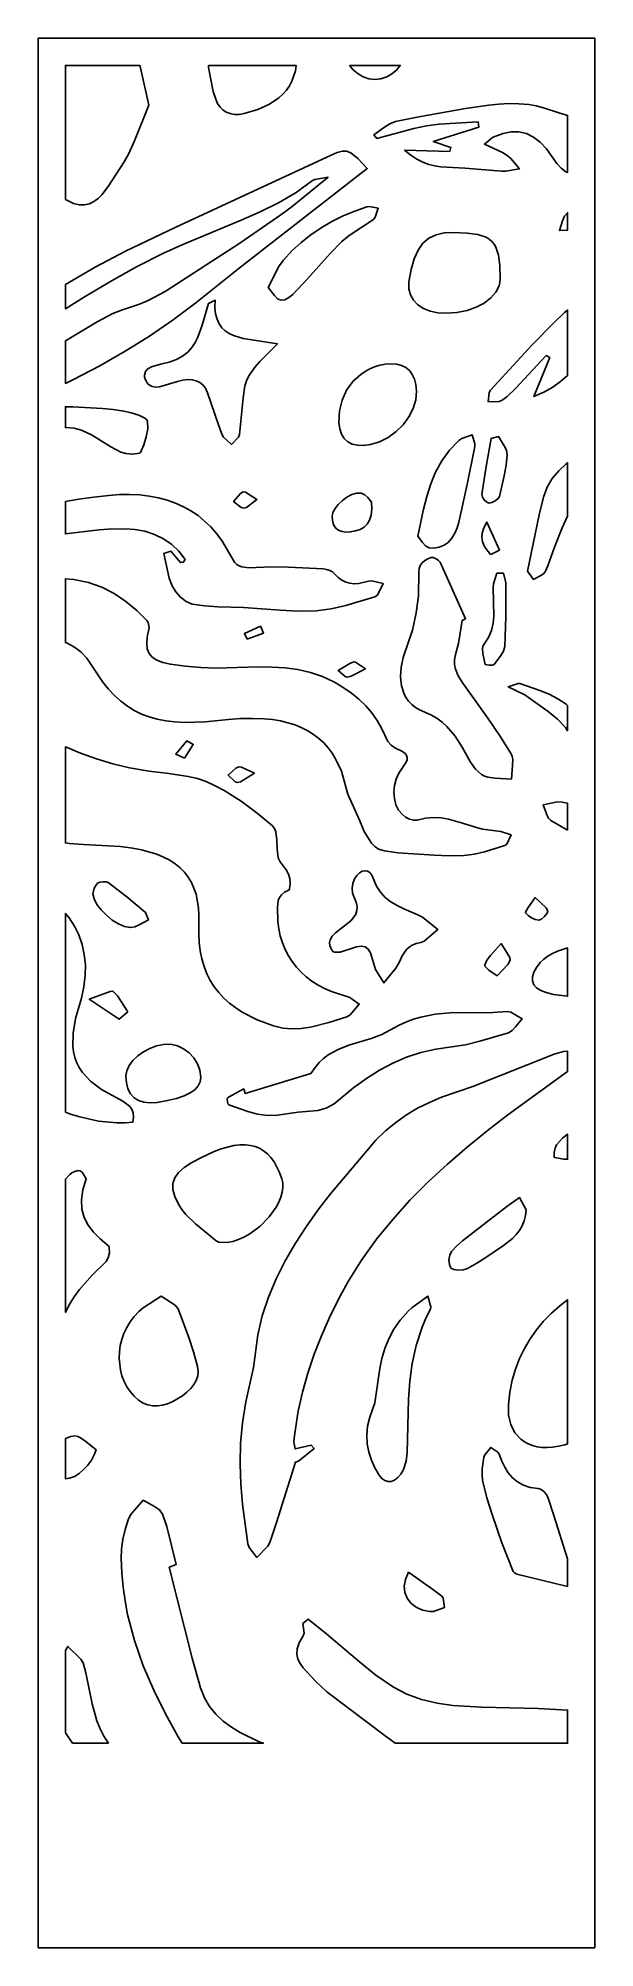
# Model space of a CAD drawing. Extents: x 0 to 408, y 0 to 1400.
import ezdxf

# ---------------------------------------------------------------- set-up
doc = ezdxf.new("R2010")
doc.units = 0
doc.layers.add('CUT', color=1, linetype='Continuous')
doc.layers.add('OUTLINE', color=7, linetype='Continuous')

msp = doc.modelspace()

# ---------------------------------------------------------------- linework, layer by layer
at = {"layer": 'CUT'}
for points in [[(33.98, 1277.78), (30.05, 1277.8), (25.77, 1278.86), (20, 1281.86), (20, 1380), (74.48, 1380), (75.03, 1378.35), (81.15, 1350.79), (70.57, 1324.7), (66.4, 1315.54), (63.09, 1309.29), (51.32, 1291.21), (46.6, 1285.17), (43.87, 1282.51), (40.87, 1280.29), (37.58, 1278.67)], [(161.08, 1347.71), (151.08, 1344.76), (147.32, 1344.15), (143.86, 1344.13), (140.71, 1344.68), (137.89, 1345.78), (135.4, 1347.39), (133.27, 1349.52), (131.5, 1352.12), (130.11, 1355.19), (128.37, 1360.92), (124.92, 1378.57), (124.94, 1380), (189.05, 1380), (188.55, 1376.17), (185.98, 1368.61), (184.16, 1365.18), (181.97, 1361.99), (179.42, 1359.04), (176.5, 1356.31), (169.55, 1351.56)], [(228.11, 1380), (265.43, 1380), (262.63, 1376.51), (259.31, 1373.76), (255.47, 1371.65), (251.25, 1370.31), (246.74, 1369.82), (242.43, 1370.29), (238.3, 1371.67), (234.43, 1373.87), (230.89, 1376.81)], [(352.36, 1331.26), (346.68, 1331.31), (340.76, 1330.22), (334.64, 1328), (333.12, 1327.13), (327.05, 1322.34), (340.26, 1316.2), (343.84, 1314.03), (346.34, 1311.89), (352.76, 1304.12), (342.9, 1302.57), (339.61, 1302.49), (312.91, 1304.73), (295.01, 1305.63), (290.63, 1306.31), (286.26, 1307.41), (281.9, 1309.03), (277.52, 1311.26), (273.09, 1314.2), (268.61, 1317.94), (301.62, 1317.03), (302.39, 1319.88), (289.62, 1324.18), (323.08, 1334.88), (322.44, 1338.8), (294.02, 1336.93), (284.59, 1335.72), (275.44, 1333.88), (248.17, 1326.5), (246.12, 1329.11), (253.75, 1334.81), (257.64, 1337.32), (261.8, 1338.88), (279.04, 1342.33), (313.33, 1348.34), (330.35, 1350.94), (337.63, 1351.73), (344.98, 1352.06), (352.35, 1351.95), (359.64, 1351.44), (365, 1350.5), (370.31, 1348.95), (380.87, 1345.44), (388, 1343.43), (388, 1301.59), (386.86, 1302.14), (383.38, 1304.73), (380.12, 1308.19), (372.65, 1318.87), (367.97, 1323.85), (363.03, 1327.55), (357.82, 1330.01)], [(201.07, 1295.57), (188.99, 1286.94), (176.17, 1279.39), (162.73, 1272.66), (148.84, 1266.5), (105.99, 1248.85), (91.84, 1242.37), (72.07, 1232.28), (52.54, 1221.43), (33.24, 1209.94), (20, 1201.68), (20, 1219.38), (41.69, 1232.07), (64.01, 1243.84), (100.81, 1261.56), (214.64, 1314.27), (219.27, 1316.26), (222.96, 1317.29), (226.11, 1317.26), (229.12, 1316.06), (234.22, 1311.83), (241.22, 1304.38), (147.33, 1231.44), (115.44, 1206.06), (98.93, 1193.46), (81.68, 1181.62), (63.73, 1170.45), (45.12, 1159.87), (25.9, 1149.8), (20, 1146.92), (20, 1178.18), (43.14, 1192.03), (54.75, 1198.15), (61.02, 1200.72), (74.33, 1204.91), (80.73, 1207.59), (93.04, 1214.21), (147.76, 1249.71), (177.95, 1270.5), (186.2, 1276.65), (212.47, 1298.2), (202.74, 1296.4)], [(213.9, 1242.11), (197.51, 1223.6), (186.66, 1212.02), (183.72, 1209.83), (180.67, 1208.29), (177.84, 1207.88), (175.47, 1209), (173.23, 1211.39), (168.65, 1217.34), (176.68, 1233.05), (179.78, 1237.36), (186.04, 1244.11), (192.74, 1250.29), (199.85, 1255.93), (207.35, 1261.03), (215.22, 1265.62), (223.45, 1269.69), (232.01, 1273.27), (240.87, 1276.37), (242.79, 1276.58), (249.28, 1275.31), (247.05, 1268.77), (245.75, 1267.19), (227.84, 1255.42), (222.46, 1250.96)], [(384.35, 1266.21), (385.74, 1269.52), (388, 1272.08), (388, 1259.37), (382.05, 1258.96)], [(273.28, 1230.46), (275.49, 1238.21), (278.41, 1244.58), (282.05, 1249.63), (286.45, 1253.4), (291.62, 1255.95), (297.6, 1257.35), (304.38, 1257.64), (314.41, 1257.08), (322.28, 1255.96), (328.25, 1254.03), (330.61, 1252.68), (332.59, 1251.04), (334.23, 1249.07), (335.55, 1246.75), (337.39, 1240.9), (338.35, 1233.24), (338.68, 1223.51), (338.49, 1221), (337.89, 1218.55), (335.56, 1213.88), (331.87, 1209.61), (326.98, 1205.85), (321.08, 1202.73), (314.35, 1200.35), (306.95, 1198.85), (299.08, 1198.34), (292.91, 1198.76), (287.33, 1199.98), (282.45, 1201.94), (278.35, 1204.59), (275.14, 1207.9), (272.9, 1211.82), (271.75, 1216.3), (271.76, 1221.28)], [(101.32, 1164.44), (105.84, 1166.89), (109.58, 1169.81), (112.64, 1173.15), (115.11, 1176.85), (117.11, 1180.88), (120.07, 1189.7), (124.72, 1205.57), (129.74, 1207.88), (129.59, 1202.52), (130.05, 1197.89), (131.07, 1193.92), (132.62, 1190.55), (134.65, 1187.74), (137.1, 1185.41), (139.94, 1183.51), (143.12, 1181.98), (150.31, 1179.8), (175.3, 1176), (162.43, 1162.97), (159.07, 1159.05), (154.41, 1152.39), (152.64, 1148.84), (151.57, 1145.21), (150.32, 1136.32), (147.51, 1109.51), (146.73, 1107.61), (141.69, 1102.15), (135.8, 1107.6), (134.55, 1109.66), (131.84, 1117.21), (124.21, 1140.1), (122.67, 1143.31), (120.75, 1145.83), (118.49, 1147.68), (115.88, 1148.92), (112.93, 1149.57), (109.67, 1149.68), (106.09, 1149.29), (102.21, 1148.43), (88.94, 1144.42), (85.73, 1144.22), (82.84, 1144.85), (80.4, 1146.57), (78.56, 1149.64), (78.02, 1151.42), (77.88, 1152.99), (78.6, 1155.61), (80.43, 1157.59), (83.08, 1159.08), (89.62, 1161.06), (95.89, 1162.5)], [(337.99, 1133.72), (329.83, 1133.46), (330.51, 1140.28), (331.43, 1141.99), (362.14, 1175.16), (377.74, 1191.15), (385.8, 1198.78), (388, 1200.72), (388, 1152.82), (382.96, 1148.27), (377.25, 1144.13), (370.73, 1140.45), (363.31, 1137.28), (374.94, 1165.83), (372.37, 1167.26), (349.76, 1143.28), (343.57, 1137.19), (340.14, 1134.55)], [(250.27, 1104.06), (243.52, 1102.05), (238.5, 1101.41), (234.05, 1101.56), (230.2, 1102.48), (226.96, 1104.16), (224.35, 1106.6), (222.38, 1109.78), (221.08, 1113.69), (220.45, 1118.33), (220.81, 1126.8), (222.74, 1134.74), (226.08, 1141.97), (230.68, 1148.3), (236.38, 1153.56), (239.59, 1155.74), (243.01, 1157.58), (246.63, 1159.07), (250.41, 1160.18), (254.35, 1160.91), (258.42, 1161.21), (262.65, 1160.98), (266.35, 1160.09), (269.52, 1158.55), (272.15, 1156.37), (274.24, 1153.54), (275.79, 1150.09), (276.79, 1146.01), (277.25, 1141.3), (276.72, 1134.89), (274.81, 1128.51), (271.67, 1122.37), (267.49, 1116.66), (262.41, 1111.57), (256.62, 1107.3)], [(77.36, 1101.97), (75.05, 1096.36), (74.4, 1095.87), (69.03, 1095.14), (64.36, 1095.42), (60.5, 1096.41), (53.23, 1100.37), (39.12, 1109.09), (31.62, 1112.68), (26.43, 1114.03), (20.57, 1114.47), (20, 1114.42), (20, 1129.77), (25.32, 1129.62), (47.15, 1128.46), (55.05, 1127.7), (62.82, 1126.57), (68.16, 1125.39), (73.67, 1123.67), (78.08, 1121.54), (79.47, 1120.36), (80.12, 1119.13), (80.29, 1113.54), (79.24, 1107.76)], [(290.02, 1026.22), (286.56, 1026.48), (283.91, 1027.92), (281.72, 1030.26), (278.34, 1034.91), (282.41, 1054.67), (284.8, 1064.1), (287.7, 1073.19), (291.32, 1081.89), (295.84, 1090.15), (301.46, 1097.92), (308.38, 1105.15), (310.45, 1106.51), (318.13, 1109.14), (320.14, 1102.65), (320.13, 1100.58), (314.53, 1072.86), (308.29, 1045.16), (307.09, 1041.12), (305.4, 1037.1), (303.21, 1033.37), (300.48, 1030.16), (297.6, 1028.22), (293.91, 1026.85)], [(332.61, 1059.55), (330.46, 1059.12), (328.77, 1059.85), (327.01, 1061.55), (325.68, 1063.63), (325.26, 1065.51), (328.44, 1086.09), (332.05, 1106.59), (337.5, 1107.94), (341.61, 1101.21), (343.26, 1097.86), (343.82, 1094.55), (343.01, 1086.89), (341.67, 1079.24), (338.03, 1064.03), (336.95, 1062.34), (334.96, 1060.73)], [(367.29, 1050.56), (370.39, 1063.42), (373.07, 1070.77), (376.86, 1077.21), (381.56, 1082.88), (386.97, 1087.95), (388, 1088.75), (388, 1049.68), (384.13, 1040.98), (378.43, 1026.9), (373.58, 1013.21), (371.59, 1008.81), (370.12, 1007.1), (363.15, 1003.04), (358.76, 1009.36)], [(121.99, 1046.03), (126.52, 1041.69), (130.73, 1036.93), (134.6, 1031.75), (144, 1015.78), (145.51, 1014.24), (147.24, 1013.1), (149.26, 1012.33), (154.45, 1011.78), (170.67, 1012.51), (183.56, 1012.27), (209.1, 1010.92), (211.37, 1010.58), (213.66, 1009.82), (215.71, 1008.71), (219.86, 1004.68), (222.56, 1002.66), (225.41, 1001.23), (228.42, 1000.37), (231.59, 1000.04), (234.93, 1000.2), (242.18, 1001.91), (244.6, 1002.16), (252.8, 1000.22), (248.68, 991.77), (246.88, 990.37), (225.5, 984.13), (214.63, 981.69), (203.69, 980.27), (190.54, 979.98), (177.28, 980.6), (150.52, 982.55), (131.58, 983.13), (122.16, 983.76), (112.96, 985.17), (108.47, 987.01), (104.31, 990.22), (100.77, 994.21), (98.12, 998.44), (95.89, 1004.09), (92.11, 1022.32), (97.32, 1024.04), (104.19, 1015.51), (105.01, 1015.84), (106.21, 1015.7), (107.61, 1017.7), (103.11, 1023.85), (97.9, 1028.74), (91.87, 1032.91), (85.22, 1036.24), (78.13, 1038.58), (70.81, 1039.81), (64.33, 1040.23), (51.17, 1040.17), (44.61, 1039.6), (20, 1036.54), (20, 1060.26), (29.77, 1061.95), (40.73, 1063.55), (51.67, 1064.83), (59.55, 1065.4), (67.14, 1065.49), (74.44, 1065.13), (81.45, 1064.3), (88.16, 1063.02), (94.57, 1061.28), (100.68, 1059.11), (106.48, 1056.49), (111.97, 1053.43), (117.14, 1049.95)], [(148.24, 1066.22), (150.22, 1067.34), (151.92, 1067.14), (160.3, 1061.9), (152.64, 1056.03), (150.77, 1055.49), (148.84, 1056.02), (143.18, 1060.34)], [(233.39, 1066.42), (236.68, 1066.5), (239.41, 1065.29), (241.65, 1063.2), (244.2, 1059.87), (244.45, 1054.68), (244.02, 1050.32), (242.95, 1046.71), (241.26, 1043.81), (238.96, 1041.55), (236.09, 1039.87), (232.66, 1038.71), (228.7, 1038.02), (225.51, 1037.89), (222.79, 1038.25), (220.52, 1039.07), (218.69, 1040.33), (217.28, 1042.02), (216.29, 1044.11), (215.69, 1046.56), (215.48, 1049.37), (216.03, 1052.16), (217.61, 1055.17), (219.99, 1058.2), (222.97, 1061.05), (226.33, 1063.5), (229.88, 1065.36)], [(325.21, 1033.86), (325.54, 1037.17), (326.75, 1040.93), (328.97, 1045.2), (338.26, 1024.77), (332.82, 1021.86), (331.6, 1021.58), (328.02, 1025.91), (326.6, 1028.29), (325.61, 1030.92)], [(281.48, 1015.33), (283.4, 1017.03), (285.62, 1018.4), (287.9, 1019.28), (289.61, 1019.21), (291.62, 1018.42), (293.44, 1017.19), (294.61, 1015.78), (313.24, 974.36), (310.88, 973.14), (308.09, 956.16), (305.56, 947.26), (305.13, 944.06), (305.18, 941.03), (305.68, 938.13), (307.84, 932.6), (311.24, 927.21), (329.55, 901.46), (338.31, 888.46), (346.63, 875.28), (347.43, 873.43), (347.83, 871.35), (347.79, 866.69), (346.82, 856.84), (335.08, 857.43), (329.55, 858.17), (327.12, 858.93), (325, 860.08), (320.61, 864.14), (316.99, 869.15), (310.87, 880.22), (305.74, 888.32), (299.6, 895.43), (296.06, 898.56), (292.14, 901.37), (287.81, 903.85), (279.52, 907.56), (276.45, 909.41), (273.8, 911.51), (271.54, 913.85), (269.67, 916.4), (268.17, 919.16), (266.21, 925.18), (265.56, 931.77), (266.07, 938.79), (267.62, 946.07), (274.3, 966.09), (277.15, 978.61), (278.7, 991.17), (278.94, 1008.86), (279.26, 1011.27), (280.08, 1013.44)], [(83.54, 946.24), (86.87, 944.03), (91.31, 942.32), (96.91, 941.06), (107.99, 939.5), (119.19, 938.52), (130.42, 938.13), (161.56, 939.01), (171.33, 938.92), (180.93, 938.33), (190.33, 937.09), (199.52, 935.03), (208.45, 932.01), (217.12, 927.87), (223.58, 924.01), (229.57, 919.85), (235.08, 915.37), (240.09, 910.52), (244.59, 905.3), (248.56, 899.66), (251.99, 893.58), (256.38, 884.3), (258.65, 881.8), (261.4, 879.69), (267, 876.94), (268.89, 875.63), (270.07, 874.23), (270.58, 872.7), (270.48, 871.05), (269.81, 869.25), (264.24, 861.21), (262.31, 856.79), (261.14, 852.07), (260.74, 847.24), (261.11, 842.5), (262.27, 838.04), (264.22, 834.06), (266.96, 830.76), (269.34, 828.98), (272.25, 827.5), (275.25, 826.66), (277.89, 826.78), (283.96, 828.19), (289.74, 828.67), (295.29, 828.37), (300.65, 827.48), (311.02, 824.55), (321.28, 821.22), (325.64, 820.19), (339.21, 818.29), (346.61, 815.91), (343.5, 809.21), (342.17, 808.1), (327.26, 803.47), (319.72, 801.71), (312.19, 800.77), (301.3, 800.58), (290.39, 801), (263.56, 802.85), (253.92, 804.16), (249.49, 805.56), (246.7, 807.31), (244.32, 809.84), (238.87, 818.29), (235.53, 826.61), (227.02, 845.65), (222.21, 862.54), (218.01, 871.73), (215.43, 875.89), (212.52, 879.76), (209.29, 883.32), (205.73, 886.59), (201.86, 889.54), (197.65, 892.18), (193.13, 894.49), (188.28, 896.48), (183.1, 898.13), (177.6, 899.43), (171.78, 900.39), (165.62, 901), (157.02, 901.31), (148.3, 901.17), (139.51, 900.62), (122.47, 898.9), (107.23, 898.4), (100.22, 898.76), (93.58, 899.53), (87.31, 900.74), (81.37, 902.41), (75.74, 904.54), (70.41, 907.15), (65.34, 910.25), (60.53, 913.86), (55.95, 918), (51.56, 922.67), (47.36, 927.89), (35.71, 945.41), (31.45, 949.87), (26.65, 953.5), (21.34, 956.38), (20, 956.9), (20, 1003.64), (26.16, 1003.16), (36.79, 1000.92), (46.63, 997.43), (55.78, 992.79), (64.29, 987.13), (72.24, 980.53), (79.7, 973.11), (80.64, 971.67), (81.42, 968.03), (79.98, 960.95), (79.54, 956.31), (79.94, 952.35), (81.25, 949)], [(336.14, 1007.8), (341.02, 1007.78), (342.7, 1000.6), (342.9, 998.19), (342.87, 976.14), (341.98, 954.08), (341.07, 950.7), (339.17, 947.31), (334.22, 940.81), (332.88, 940.31), (330.68, 940.23), (327.65, 940.79), (325.89, 948.85), (325.64, 952.63), (325.95, 954.23), (330.03, 960.68), (332.24, 965.83), (333.49, 971.02), (334.03, 976.23), (333.53, 997.25), (333.84, 999.88)], [(153.06, 959.39), (151.21, 963.45), (162.93, 968.82), (165.14, 963.77)], [(228.32, 941.55), (231.31, 942.81), (232.66, 942.61), (239.86, 937.77), (229.36, 932.36), (226.57, 931.61), (224.94, 932), (219.8, 936.44)], [(388, 910.7), (388, 892.27), (386.44, 894.54), (380.63, 900.74), (373.89, 906.3), (359.47, 916.75), (356.59, 918.61), (344.51, 924.55), (351.93, 926.85), (353.13, 926.82), (367.63, 921.89), (374.52, 919.05), (380.99, 915.72), (386.91, 911.72)], [(107.28, 872.17), (100.81, 875.19), (108.95, 884.78), (113.61, 882.29)], [(181.86, 790.29), (183.56, 787.21), (184.36, 783.94), (184.7, 780.23), (184.21, 776.02), (183.75, 775.49), (180.63, 773.82), (178.39, 771.95), (176.88, 769.9), (175.97, 767.71), (175.35, 763.02), (175.65, 752.5), (176.35, 747.05), (177.48, 741.8), (179.04, 736.76), (181, 731.95), (183.37, 727.37), (186.12, 723.05), (189.24, 719), (192.71, 715.22), (196.53, 711.75), (200.68, 708.58), (205.14, 705.72), (209.9, 703.2), (214.96, 701.03), (228.43, 696.78), (235.31, 691.82), (228.74, 683.99), (226.26, 682.49), (212.98, 678.27), (199.54, 674.98), (192.79, 674.05), (186.04, 673.79), (179.31, 674.34), (172.6, 675.86), (160.43, 680.3), (149.62, 685.83), (144.75, 689.01), (140.25, 692.47), (136.13, 696.22), (132.4, 700.26), (129.06, 704.6), (126.14, 709.23), (123.64, 714.17), (121.56, 719.42), (119.92, 724.97), (118.72, 730.84), (117.97, 737.03), (117.68, 743.53), (117.84, 756.98), (117.51, 762.49), (115.68, 772.47), (114.18, 776.96), (112.28, 781.13), (109.96, 784.97), (107.23, 788.51), (104.07, 791.73), (100.47, 794.66), (96.43, 797.29), (91.93, 799.63), (86.97, 801.69), (75.61, 804.97), (69.2, 806.2), (60.41, 807.31), (33.24, 808.79), (22.89, 809.63), (20, 810), (20, 880.44), (31.04, 875.78), (42.8, 871.64), (54.8, 868.1), (66.92, 865.08), (81.25, 862.66), (95.81, 860.98), (109.94, 858.83), (116.65, 857.2), (123.01, 855.01), (129.82, 851.95), (136.39, 848.48), (148.89, 840.57), (160.61, 831.76), (171.65, 822.5), (173.19, 820.56), (174.14, 818.09), (174.87, 812.08), (175.06, 805.44), (175.91, 799.16), (177.39, 796.05)], [(144.95, 864.84), (146.97, 865.72), (148.99, 865.59), (158.45, 861.25), (148.38, 854.93), (146, 854.27), (144.3, 854.78), (139.25, 859.73)], [(388, 819.28), (375.81, 826.42), (373.83, 828.49), (372.49, 831.46), (370.25, 838.02), (380.74, 840.06), (383.99, 839.95), (388, 839.12)], [(243.18, 788.24), (244.62, 786.39), (247.9, 778.37), (250.85, 773.82), (254.45, 770.01), (258.59, 766.82), (263.17, 764.1), (268.05, 761.72), (278.33, 757.42), (281.66, 755.61), (292.84, 746.5), (283.04, 737.95), (280.58, 736.96), (277.09, 736.27), (274.2, 735.15), (271.83, 733.64), (269.88, 731.8), (266.84, 727.27), (264.34, 721.93), (262.19, 718.15), (253.45, 707.4), (247.21, 717.18), (243.55, 729.53), (241.9, 732.2), (239.77, 733.79), (237, 734.35), (233.42, 733.94), (221.29, 729.88), (217.15, 729.84), (215.97, 730.45), (214.77, 732.43), (213.86, 734.73), (213.49, 737.03), (213.9, 739.02), (215.6, 741.6), (217.84, 744.02), (229.08, 752.81), (231.23, 755.24), (232.76, 757.79), (233.6, 760.52), (233.7, 763.45), (232.99, 766.64), (230.36, 773.16), (230.11, 776.75), (230.62, 780.4), (231.87, 783.64), (233.64, 786.26), (235.57, 788.14), (237.58, 789.28), (239.57, 789.67), (241.47, 789.33)], [(63.37, 748.73), (58.86, 750.64), (54.3, 753.47), (49.98, 756.98), (46.13, 760.9), (43.04, 764.98), (40.96, 768.97), (40.16, 772.6), (41.07, 776.81), (42.16, 778.83), (43.58, 780.47), (45.21, 781.23), (47.47, 781.59), (49.75, 781.49), (51.41, 780.91), (64.99, 770.49), (78.72, 759.08), (80.84, 753.61), (74.12, 750.03), (70.79, 748.56), (67.59, 747.99)], [(25.35, 661.21), (25.87, 656.87), (26.83, 652.79), (28.23, 648.92), (30.08, 645.26), (32.4, 641.78), (38.44, 635.31), (46.41, 629.36), (62.14, 620.68), (66.86, 616.99), (68.53, 614.73), (69.59, 612.08), (69.94, 608.97), (69.44, 605.31), (63.72, 604.85), (57.56, 604.84), (44.32, 606.11), (30.57, 609.11), (23.78, 611.24), (20, 612.7), (20, 758.36), (22.62, 755.2), (26.58, 749.07), (29.78, 742.53), (32.2, 735.6), (33.8, 728.31), (34.57, 720.7), (34.49, 712.79), (33.52, 704.6), (31.65, 696.17), (27.43, 681.34), (25.57, 670.67)], [(373.56, 760.17), (373, 758.53), (371.17, 756.2), (368.91, 754.13), (367.09, 753.31), (364.28, 753.92), (361.56, 755.11), (359.14, 756.77), (357.23, 758.75), (357.16, 759.31), (359.14, 762.69), (364.32, 769.97), (372.23, 762.43)], [(327.44, 719.76), (327.36, 720.64), (328.9, 723.97), (331.59, 727.47), (339.25, 736.29), (345.81, 726.13), (345.97, 724), (344.32, 721.01), (336.37, 712.67), (330.44, 716.82), (328.07, 718.83)], [(377.8, 699), (372.25, 700.25), (368.32, 701.75), (365.35, 703.71), (363.36, 706.09), (362.35, 708.82), (362.31, 711.87), (363.24, 715.17), (365.15, 718.66), (368.03, 722.29), (370.64, 724.78), (373.67, 727.01), (377.06, 728.98), (380.75, 730.69), (388, 733.03), (388, 697.64)], [(65.63, 686.29), (59.41, 680.75), (37.41, 695.6), (52.79, 701.18), (54.11, 701.33), (54.95, 701.08), (58.13, 697.85)], [(139.05, 618.8), (138.47, 622.13), (138.76, 623.08), (141.63, 624.88), (150.69, 629.63), (151.81, 626.3), (199.93, 640.97), (202.96, 645.45), (205.88, 648.98), (209.06, 652), (212.48, 654.58), (219.86, 658.67), (227.75, 661.73), (244.06, 666.69), (251.95, 669.56), (264.6, 676.3), (269.87, 678.76), (275.16, 680.74), (280.45, 682.3), (291.06, 684.36), (301.66, 685.34), (333.26, 685.76), (343.66, 686.37), (346.48, 685.97), (354.83, 681.15), (349.96, 675.12), (347.43, 672.47), (344.68, 670.84), (323.79, 664.57), (313.2, 662.1), (291.37, 658.91), (280.53, 656.36), (270.05, 652.89), (259.92, 648.55), (250.11, 643.36), (240.62, 637.37), (231.42, 630.61), (216.85, 618.69), (211.14, 615.57), (205.01, 613.74), (190.63, 612.62), (175.47, 610.37), (168.1, 610.2), (160.83, 611.29), (153.74, 613.19), (139.8, 617.9)], [(102.02, 661.29), (106.61, 659.18), (110.7, 656.19), (114.15, 652.47), (116.81, 648.13), (118.53, 643.32), (119.18, 638.16), (118.72, 634.84), (117.28, 631.84), (114.85, 629.12), (111.4, 626.7), (106.93, 624.56), (101.41, 622.69), (94.83, 621.09), (87.17, 619.75), (82.01, 619.37), (77.45, 619.85), (73.53, 621.15), (70.25, 623.26), (67.67, 626.15), (65.8, 629.8), (64.68, 634.19), (64.32, 639.3), (64.97, 643.04), (66.75, 646.81), (69.49, 650.46), (73.03, 653.87), (77.21, 656.9), (81.86, 659.41), (86.81, 661.27), (91.92, 662.35), (97.07, 662.39)], [(378.32, 655.05), (385.05, 657.08), (388, 657.31), (388, 642.41), (344.32, 610.66), (329.21, 598.98), (314.54, 586.98), (300.02, 574.57), (285.91, 561.63), (272.47, 548.02), (259.95, 534.04), (248, 519.42), (236.96, 504.22), (227.2, 488.51), (220.11, 475.42), (213.56, 462.15), (207.6, 448.7), (202.28, 435.1), (197.66, 421.35), (193.77, 407.47), (190.66, 393.48), (187.83, 375.59), (187.5, 370.6), (188.33, 365.71), (200.02, 368.57), (202.28, 365.95), (190.9, 356.66), (188.58, 355.97), (174.77, 311.74), (169.91, 297.21), (168.31, 294.36), (160.34, 286.06), (154.63, 293.37), (153.64, 296.12), (149.71, 325.22), (148.52, 339.94), (148.04, 354.8), (148.39, 369.8), (149.72, 384.98), (152.17, 400.33), (157.94, 425.43), (160.91, 449.31), (164.19, 463.34), (168.76, 477.08), (174.46, 490.53), (181.15, 503.72), (188.69, 516.66), (196.93, 529.37), (205.73, 541.87), (214.18, 552.8), (247.55, 592.1), (254.59, 598.96), (262.04, 605.12), (269.89, 610.63), (278.12, 615.51), (286.73, 619.8), (295.69, 623.55), (318.55, 631.43)], [(132.36, 517.35), (130.41, 518.29), (115.2, 530.84), (108.28, 537.61), (105.32, 541.28), (102.81, 545.21), (100.13, 550.91), (98.79, 555.95), (98.8, 560.46), (100.19, 564.57), (102.96, 568.4), (107.11, 572.08), (112.66, 575.72), (119.6, 579.46), (128.98, 583.76), (134.11, 585.66), (143.49, 588.1), (147.76, 588.63), (151.76, 588.7), (155.5, 588.31), (158.98, 587.45), (162.22, 586.14), (165.22, 584.36), (167.99, 582.11), (170.53, 579.4), (172.86, 576.22), (176.89, 568.44), (178.61, 563.84), (179.29, 560.75), (179.36, 557.43), (178.86, 553.95), (177.83, 550.34), (176.31, 546.67), (174.34, 542.98), (169.19, 535.78), (162.7, 529.14), (155.18, 523.51), (151.13, 521.21), (146.94, 519.32), (142.65, 517.9), (138.3, 517)], [(378.25, 583.17), (378.91, 586.19), (380.03, 588.7), (384.43, 593.49), (388, 596.46), (388, 578.16), (385.21, 578.17), (378.34, 579.45), (378.14, 579.78)], [(32.71, 555.68), (31.7, 548.35), (32.07, 541.63), (33.73, 535.48), (36.57, 529.82), (40.47, 524.61), (45.33, 519.79), (51.71, 514.43), (52.11, 513.1), (52.17, 509.59), (51.33, 505.9), (49.71, 503.16), (39.53, 493.16), (30.32, 482.7), (26.29, 477.19), (22.75, 471.43), (20, 465.83), (20, 563.63), (23.1, 566.97), (24.7, 568.2), (26.88, 569.21), (29.05, 569.77), (30.63, 569.67), (32.16, 568.54), (35.22, 563.67)], [(357.2, 536.78), (356.22, 532.86), (354.73, 529.25), (352.78, 525.92), (350.4, 522.83), (347.63, 519.97), (341.1, 514.79), (328.18, 506.06), (321.56, 501.93), (314.76, 498.14), (311.63, 497.12), (308, 496.8), (304.69, 497.21), (302.53, 498.38), (301.4, 500.9), (301.11, 504.27), (301.64, 507.72), (302.98, 510.5), (306.76, 514.58), (311.05, 518.33), (343.53, 543.45), (352.74, 550.03), (357.63, 541.05)], [(116.91, 419.23), (115.81, 415.99), (114.07, 412.9), (111.77, 409.98), (108.99, 407.26), (105.82, 404.76), (98.57, 400.45), (94.84, 398.86), (91.14, 397.77), (87.5, 397.23), (83.91, 397.29), (80.4, 398), (76.97, 399.41), (73.63, 401.56), (70.32, 404.47), (67.44, 407.74), (64.99, 411.32), (62.97, 415.17), (61.39, 419.24), (60.26, 423.5), (59.33, 432.39), (59.53, 436.93), (60.19, 441.48), (61.3, 445.99), (62.87, 450.41), (64.89, 454.71), (67.37, 458.85), (70.3, 462.76), (73.69, 466.42), (76.98, 469.18), (90.02, 477.73), (100.52, 471.08), (102.5, 468.41), (110.46, 447.54), (113.88, 436.89), (116.83, 426.09), (117.28, 422.6)], [(270.55, 362.87), (269.77, 356.69), (267.69, 350.6), (265.76, 347.3), (263.58, 344.74), (261.24, 342.96), (258.8, 341.96), (256.36, 341.8), (254, 342.48), (251.79, 344.05), (249.82, 346.52), (246.74, 351.97), (244.21, 357.61), (242.33, 363.45), (241.18, 369.51), (240.85, 375.8), (241.43, 382.34), (242.99, 389.14), (246.74, 399.51), (250.34, 424.74), (251.98, 432.13), (254.16, 439.41), (257.03, 446.54), (260.72, 453.5), (265.38, 460.25), (271.14, 466.75), (273.95, 469.27), (285.55, 477.79), (287.87, 469.97), (287.57, 468.19), (284.26, 461.55), (281.43, 454.92), (277.07, 441.68), (274.16, 428.48), (272.4, 415.32), (271.47, 402.19)], [(359.2, 369.44), (356.35, 371.01), (353.77, 372.91), (349.5, 377.65), (346.49, 383.55), (344.86, 390.5), (344.7, 398.39), (345.74, 407.42), (347.46, 416.05), (349.83, 424.26), (352.83, 432.07), (356.42, 439.49), (360.59, 446.5), (365.29, 453.13), (370.51, 459.38), (376.21, 465.24), (382.37, 470.74), (388, 475.13), (388, 369.51), (386.03, 368.8), (381.29, 367.65), (377.08, 366.98), (373.07, 366.71), (369.26, 366.84), (365.67, 367.34), (362.31, 368.22)], [(38.98, 357.54), (36.35, 353.91), (33.3, 350.6), (29.98, 347.77), (26.5, 345.59), (23.02, 344.24), (20, 343.91), (20, 373.24), (20.2, 373.39), (23.57, 374.88), (26.76, 375.23), (29.01, 374.76), (31.11, 373.88), (35, 371.26), (42.43, 365.09), (41.05, 361.32)], [(325.38, 346.85), (325.52, 351.07), (326.73, 359.68), (327.45, 361.46), (331.78, 366.9), (336.98, 363.34), (337.98, 361.81), (339.82, 356.87), (342, 352.32), (344.6, 348.21), (347.68, 344.61), (351.33, 341.58), (355.63, 339.2), (360.63, 337.53), (366.43, 336.63), (368.65, 335.96), (370.71, 334.49), (372.39, 332.54), (373.49, 330.41), (377.99, 316.99), (388, 285.24), (388, 264.97), (350.94, 274.05), (348.88, 275.03), (348.06, 275.79), (339.95, 297.02), (332.67, 317.61), (328.75, 330.01), (325.76, 342.81)], [(62.08, 299.52), (63.76, 306.74), (65.88, 313.88), (67.74, 317.51), (76.95, 328.1), (85.21, 323.54), (88.85, 321.04), (91.19, 317.9), (94.25, 308.94), (101.06, 280.95), (96.11, 278.96), (112.92, 212.36), (119.06, 190.52), (121.87, 183.3), (125.64, 176.87), (130.27, 171.17), (135.63, 166.13), (141.6, 161.68), (148.07, 157.73), (162.03, 151.08), (165.1, 150), (105.44, 150), (102.59, 154.78), (93.27, 171.61), (84.67, 188.91), (77.03, 206.76), (70.58, 225.26), (65.55, 244.48), (63.65, 254.38), (62.18, 264.5), (61.19, 274.83), (60.7, 285.38), (61, 292.36)], [(271.34, 275.34), (289.89, 262.29), (295.76, 257.77), (296.8, 256.25), (297.93, 249.58), (289.69, 246.66), (287.21, 246.46), (281.65, 247.58), (276.94, 249.67), (273.18, 252.6), (270.44, 256.24), (268.81, 260.46), (268.36, 265.14), (269.18, 270.14)], [(189.82, 219.19), (191.32, 223.65), (194.31, 228.67), (194.96, 230.6), (194.02, 237.76), (197.98, 240.99), (211.57, 229.99), (235.46, 209.55), (247.6, 199.78), (260.45, 191.02), (270.27, 186), (281.03, 182.15), (292.38, 179.4), (303.98, 177.74), (324.83, 176.39), (366.53, 175.41), (388, 174.3), (388, 150), (261.61, 150), (254.24, 155.32), (211.57, 187.58), (203.3, 195.5), (194.17, 205.36), (191.99, 208.39), (190.38, 211.65), (189.58, 215.22)], [(51.62, 150.02), (25.18, 150), (20.47, 156.84), (20, 157.69), (20, 217.99), (21.8, 220.94), (31.37, 211.61), (32.85, 208.86), (34.85, 201.48), (39.47, 178.75), (42.93, 166.32), (45.31, 160.55), (48.19, 155.1)]]:
    msp.add_lwpolyline(points, close=True, dxfattribs=at)
at = {"layer": 'OUTLINE'}
msp.add_lwpolyline([(0, 0), (408, 0), (408, 1400), (0, 1400)], close=True, dxfattribs=at)

doc.saveas('drawing.dxf')
